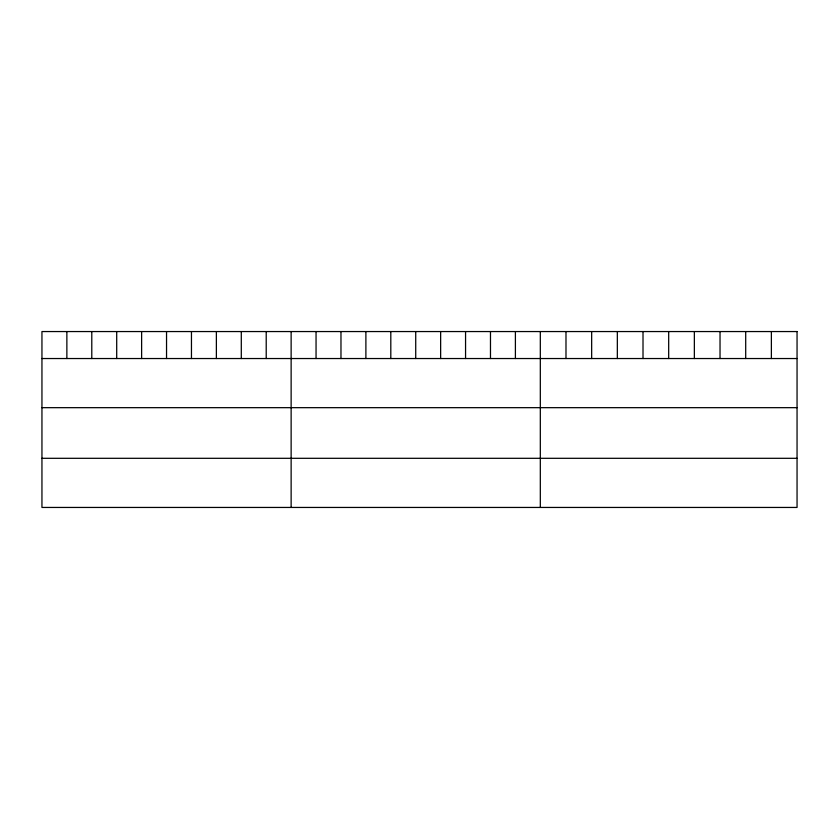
<?xml version="1.0" encoding="UTF-8"?>
<svg xmlns="http://www.w3.org/2000/svg" width="839" height="839" viewBox="0 0 839 839"><rect width="100%" height="100%" fill="white"/><g stroke="black" fill="none" stroke-linecap="round" stroke-linejoin="round"><path stroke-width="1.26" d="M41.95 358.536L797.05 358.536M41.95 407.67L797.05 407.67M41.95 458.304L797.05 458.304M771.377 331.552L771.377 358.536M745.703 331.552L745.703 358.536M720.03 331.552L720.03 358.536M694.356 331.552L694.356 358.536M668.683 331.552L668.683 358.536M643.01 331.552L643.01 358.536M617.336 331.552L617.336 358.536M591.663 331.552L591.663 358.536M565.989 331.552L565.989 358.536M540.316 331.552L540.316 507.448M515.398 331.552L515.398 358.536M490.479 331.552L490.479 358.536M465.561 331.552L465.561 358.536M440.643 331.552L440.643 358.536M415.724 331.552L415.724 358.536M390.806 331.552L390.806 358.536M365.888 331.552L365.888 358.536M340.97 331.552L340.97 358.536M316.051 331.552L316.051 358.536M291.133 331.552L291.133 507.448M266.215 331.552L266.215 358.536M241.296 331.552L241.296 358.536M216.378 331.552L216.378 358.536M191.46 331.552L191.46 358.536M166.542 331.552L166.542 358.536M141.623 331.552L141.623 358.536M116.705 331.552L116.705 358.536M91.787 331.552L91.787 358.536M66.868 331.552L66.868 358.536M797.05 331.552L41.95 331.552L41.95 507.448L797.05 507.448L797.05 331.552"/></g></svg>
